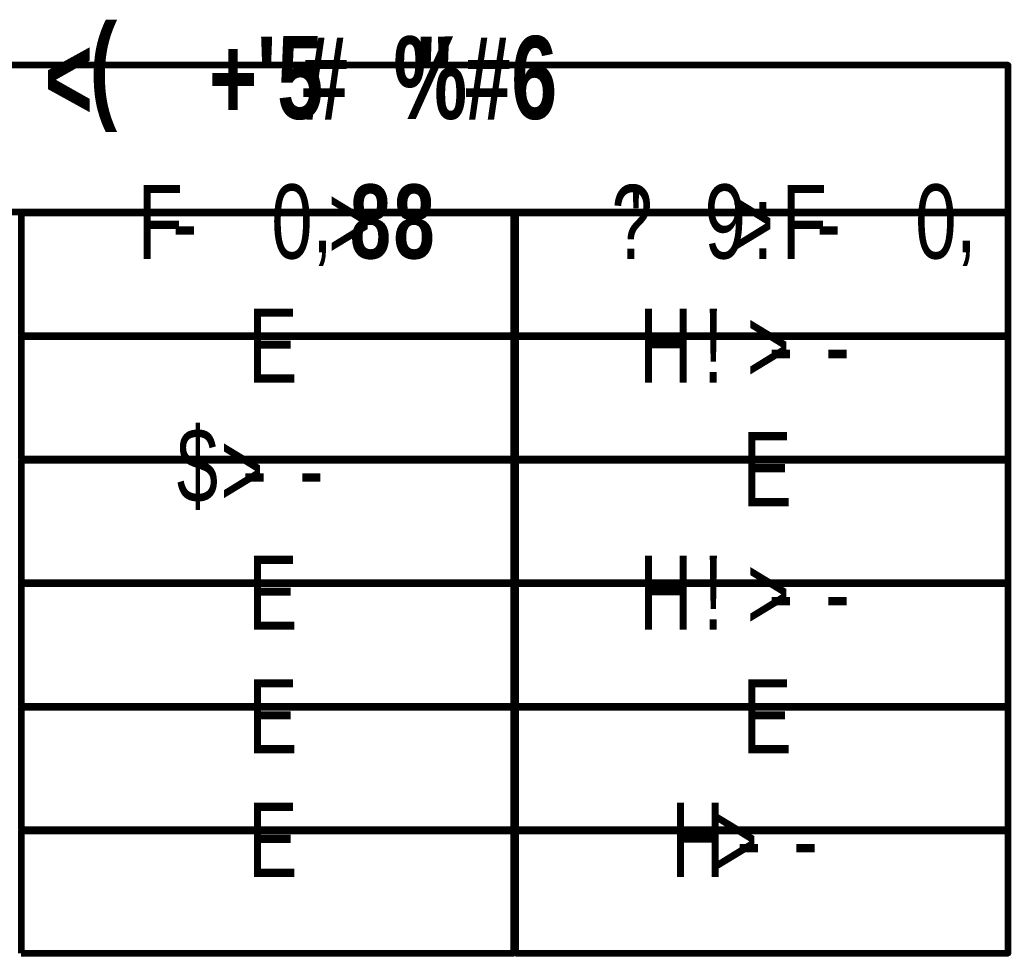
# Model space of a CAD drawing. Header units: inches. Extents: x 19 to 378, y -1 to 556.
# Drawn here: x 262.7 to 338.2, y 144.3 to 215.7 of the extents above; entities that cross this region are included whole.
import ezdxf

# ---------------------------------------------------------------- set-up
doc = ezdxf.new("R2010")
doc.units = ezdxf.units.IN
doc.layers.add('P', color=250, linetype='CONTINUOUS', lineweight=100)
doc.layers.add('Text', color=250, linetype='CONTINUOUS', lineweight=100)
doc.styles.get("Standard").update_dxf_attribs({"font": 'txt', "width": 0.75})

msp = doc.modelspace()

# ---------------------------------------------------------------- linework, layer by layer
at = {"layer": 'P', "color": 0, "linetype": 'CONTINUOUS'}
for points in [[(225, 201), (338.222, 201), (338.222, 212.222), (225, 212.222), (225, 201)], [(262.778, 191.556), (300.444, 191.556), (300.444, 200.889), (262.778, 200.889), (262.778, 191.556)], [(300.556, 191.556), (338.222, 191.556), (338.222, 200.889), (300.556, 200.889), (300.556, 191.556)], [(262.778, 182.111), (300.444, 182.111), (300.444, 191.444), (262.778, 191.444), (262.778, 182.111)], [(300.556, 182.111), (338.222, 182.111), (338.222, 191.444), (300.556, 191.444), (300.556, 182.111)], [(262.778, 172.667), (300.444, 172.667), (300.444, 182), (262.778, 182), (262.778, 172.667)], [(300.556, 172.667), (338.222, 172.667), (338.222, 182), (300.556, 182), (300.556, 172.667)], [(262.778, 163.222), (300.444, 163.222), (300.444, 172.556), (262.778, 172.556), (262.778, 163.222)], [(300.556, 163.222), (338.222, 163.222), (338.222, 172.556), (300.556, 172.556), (300.556, 163.222)], [(262.778, 153.778), (300.444, 153.778), (300.444, 163.111), (262.778, 163.111), (262.778, 153.778)], [(300.556, 153.778), (338.222, 153.778), (338.222, 163.111), (300.556, 163.111), (300.556, 153.778)], [(262.778, 144.333), (300.444, 144.333), (300.444, 153.667), (262.778, 153.667), (262.778, 144.333)], [(300.556, 144.333), (338.222, 144.333), (338.222, 153.667), (300.556, 153.667), (300.556, 144.333)]]:
    msp.add_lwpolyline(points, dxfattribs=at)

# ---------------------------------------------------------------- texts
at = {"layer": 'Text', "color": 0, "linetype": 'CONTINUOUS', "attachment_point": 4}
for s, insert, char_height, width in [('{\\fFutura|b1|i0|c1|p15;(}', (268, 211.222), 6.33333, 6.66667), ("{\\fFutura|b1|i0|c1|p15;'}", (280.778, 211.222), 6.33333, 6.66667), ('{\\fFutura|b1|i0|c1|p15;5}', (282.333, 211.222), 6.33333, 6.66667), ('{\\fFutura|b1|i0|c1|p15;#}', (284.222, 211.222), 6.33333, 6.66667), ('{\\fFutura|b1|i0|c1|p15;%}', (291.222, 211.222), 6.33333, 6.66667), ('{\\fFutura|b1|i0|c1|p15;"}', (292.889, 211.222), 6.33333, 6.66667), ('{\\fFutura|b1|i0|c1|p15;#}', (296.667, 211.222), 6.33333, 6.66667), ('{\\fFutura|b1|i0|c1|p15;6}', (300.222, 211.222), 6.33333, 6.66667), ('{\\fFutura|b1|i0|c1|p15;<}', (264.556, 211.222), 6.33333, 6.66667), ('{\\fFutura|b1|i0|c1|p15;+}', (277.111, 211.222), 6.33333, 6.66667), ('{\\fFutura|b1|i0|c1|p15;}', (273.333, 211.222), 6.33333, 6.66667), ('{\\fFutura|b1|i0|c1|p15;}', (287.889, 211.222), 6.33333, 6.66667), ('{\\fFutura|b0|i0|c1|p15;F}', (271.667, 200.222), 5.66667, 6), ('{\\fFutura|b0|i0|c1|p15;0}', (281.889, 200.222), 5.66667, 6), ('{\\fFutura|b1|i0|c1|p15;8}', (287.889, 200.222), 5.66667, 6), ('{\\fFutura|b1|i0|c1|p15;8}', (291.222, 200.222), 5.66667, 6), ('{\\fFutura|b0|i0|c1|p15;?}', (307.889, 200.222), 5.66667, 6), ("{\\fFutura|b0|i0|c1|p15;'}", (309.222, 200.222), 5.66667, 6), ('{\\fFutura|b0|i0|c1|p15;9}', (315, 200.222), 5.66667, 6), ('{\\fFutura|b0|i0|c1|p15;F}', (320.889, 200.222), 5.66667, 6), ('{\\fFutura|b0|i0|c1|p15;0}', (331.111, 200.222), 5.66667, 6), ('{\\fFutura|b0|i0|c1|p15;>}', (286.222, 200.222), 5.66667, 6), ('{\\fFutura|b0|i0|c1|p15;>}', (317, 200.222), 5.66667, 6), ('{\\fFutura|b0|i0|c1|p15;:}', (318.667, 200.222), 5.66667, 6), ('{\\fFutura|b0|i0|c1|p15;}', (268.556, 200.222), 5.66667, 6), ('{\\fFutura|b0|i0|c1|p15;-}', (274.333, 200.222), 5.66667, 6), ('{\\fFutura|b0|i0|c1|p15;}', (278.778, 200.222), 5.66667, 6), ('{\\fFutura|b0|i0|c1|p15;}', (303.111, 200.222), 5.66667, 6), ('{\\fFutura|b0|i0|c1|p15; }', (312.222, 200.222), 5.66667, 6), ('{\\fFutura|b0|i0|c1|p15;-}', (323.556, 200.222), 5.66667, 6), ('{\\fFutura|b0|i0|c1|p15;}', (328, 200.222), 5.66667, 6), ('{\\fFutura|b0|i0|c1|p15;,}', (285, 200.222), 5.66667, 6), ('{\\fFutura|b0|i0|c1|p15;,}', (334.222, 200.222), 5.66667, 6), ('{\\fFutura|b0|i0|c1|p15;E}', (280.111, 190.778), 5.66667, 6), ('{\\fFutura|b0|i0|c1|p15;H}', (310, 190.778), 5.66667, 6), ('{\\fFutura|b0|i0|c1|p15;!}', (314.889, 190.778), 5.66667, 6), ('{\\fFutura|b0|i0|c1|p15;>}', (318.222, 190.778), 5.66667, 6), ('{\\fFutura|b0|i0|c1|p15;}', (313.333, 190.778), 5.66667, 6), ('{\\fFutura|b0|i0|c1|p15;-}', (319.889, 190.778), 5.66667, 6), ('{\\fFutura|b0|i0|c1|p15;-}', (324.222, 190.778), 5.66667, 6), ('{\\fFutura|b0|i0|c1|p15;$}', (274.667, 181.333), 5.66667, 6), ('{\\fFutura|b0|i0|c1|p15;E}', (317.889, 181.333), 5.66667, 6), ('{\\fFutura|b0|i0|c1|p15;>}', (278, 181.333), 5.66667, 6), ('{\\fFutura|b0|i0|c1|p15;-}', (279.667, 181.333), 5.66667, 6), ('{\\fFutura|b0|i0|c1|p15;-}', (284, 181.333), 5.66667, 6), ('{\\fFutura|b0|i0|c1|p15;E}', (280.111, 171.889), 5.66667, 6), ('{\\fFutura|b0|i0|c1|p15;H}', (310, 171.889), 5.66667, 6), ('{\\fFutura|b0|i0|c1|p15;!}', (314.889, 171.889), 5.66667, 6), ('{\\fFutura|b0|i0|c1|p15;>}', (318.222, 171.889), 5.66667, 6), ('{\\fFutura|b0|i0|c1|p15;}', (313.333, 171.889), 5.66667, 6), ('{\\fFutura|b0|i0|c1|p15;-}', (319.889, 171.889), 5.66667, 6), ('{\\fFutura|b0|i0|c1|p15;-}', (324.222, 171.889), 5.66667, 6), ('{\\fFutura|b0|i0|c1|p15;E}', (280.111, 162.444), 5.66667, 6), ('{\\fFutura|b0|i0|c1|p15;E}', (317.889, 162.444), 5.66667, 6), ('{\\fFutura|b0|i0|c1|p15;E}', (280.111, 153), 5.66667, 6), ('{\\fFutura|b0|i0|c1|p15;H}', (312.444, 153), 5.66667, 6), ('{\\fFutura|b0|i0|c1|p15;>}', (315.778, 153), 5.66667, 6), ('{\\fFutura|b0|i0|c1|p15;-}', (317.444, 153), 5.66667, 6), ('{\\fFutura|b0|i0|c1|p15;-}', (321.778, 153), 5.66667, 6)]:
    msp.add_mtext(s, dxfattribs=dict(at, insert=insert, char_height=char_height, width=width))

doc.saveas('drawing.dxf')
